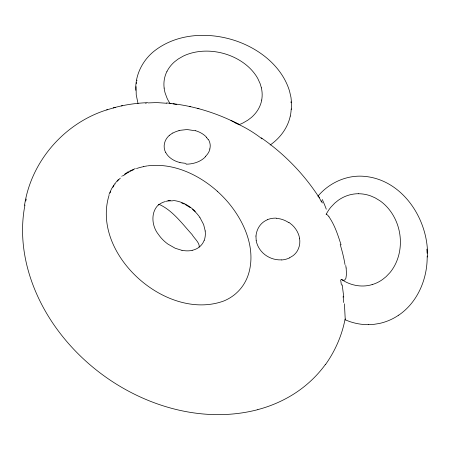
<?xml version="1.0" encoding="UTF-8"?>
<svg xmlns="http://www.w3.org/2000/svg" width="450" height="450" viewBox="0 0 450 450"><rect width="100%" height="100%" fill="white"/><g stroke="black" fill="none" stroke-linecap="round" stroke-linejoin="round"><path stroke-width="0.67" d="M135.765 90.298C135.062 74.925 142.768 59.856 154.879 50.569L155.121 50.383C178.852 32.355 211.95 31.798 239.04 41.979L239.377 42.114C261.697 50.631 282.352 67.573 289.519 91.046L290.987 97.442L291.594 103.421L291.465 109.384M255.938 236.025L256.207 240.559M345.206 318.814L344.43 303.812M136.069 86.614L136.232 94.809L138.015 103.551M136.395 83.554L136.553 82.536M261.697 100.046L261.877 98.966A33.711 31.731 1 0 0 261.371 87.868M24.964 204.998C16.093 250.571 32.619 297.911 60.564 333.877A218.503 201.724 3.4 0 0 94.444 368.494C139.252 404.933 200.857 424.507 257.861 409.641M24.519 205.335C31.241 160.926 64.856 122.574 107.741 109.586M136.941 80.511L137.008 80.19M290.267 116.061C287.769 127.901 280.012 138.212 270.135 145.018M25.751 201.009L26.269 199.041M209.908 148.989L209.273 151.009A26.556 18.203 2.7 0 1 206.201 155.655L205.431 156.499M109.052 195.306C90.838 254.453 166.719 321.992 223.886 300.954A44.348 42.255 4.6 0 0 235.609 293.799L237.375 292.162A43.785 41.715 4.6 0 0 241.746 287.252L243.191 285.233A47.846 45.534 2.9 0 0 248.619 273.718C256.213 248.287 244.181 221.169 227.734 201.904A121.607 116.381 -21.8 0 0 217.232 191.216M181.98 250.357L175.224 248.254L167.884 244.069A41.102 37.997 2.9 0 1 158.366 234.338C151.599 225.99 150.474 211.792 158.794 204.564L159.126 204.362C172.626 210.403 182.25 223.779 192.071 234.568C194.051 238.179 200.076 243.028 199.159 247.134M108.984 194.513L111.521 188.888L114.851 183.628M110.002 192.938L110.526 191.773M166.995 71.404L167.513 70.425A33.289 31.343 1.3 0 1 172.046 64.237L172.299 63.962A35.702 33.609 1.3 0 1 174.735 61.656L178.307 58.944L183.206 56.137A44.398 41.794 1.3 0 1 187.391 54.354C195.683 51.317 204.694 50.541 213.435 51.502A62.241 58.568 1.2 0 1 236.132 58.371C243.754 62.331 250.656 67.888 255.578 74.976A44.398 41.788 1.1 0 1 257.889 78.728L260.151 83.7L261.394 87.868M326.166 214.217L328.286 210.679A44.392 41.096 -4.5 0 1 330.907 207.146L334.733 203.141L338.214 200.323A35.696 33.053 -4.4 0 1 341.066 198.484A32.456 30.054 -4.4 0 1 358.318 193.714M325.474 364.371C316.704 376.487 305.483 386.786 292.776 394.661A125.381 115.751 3.4 0 1 257.844 409.596M115.633 182.666L118.361 179.539M318.082 196.009C329.197 182.841 346.584 174.87 363.887 176.31C402.851 179.364 428.923 220.112 427.5 257.029M169.498 135.27L172.749 132.958M158.608 204.953L159.069 204.581M199.592 246.786L200.014 246.42A17.106 15.778 3.1 0 0 204.176 240.283M121.776 176.299L122.513 175.703M123.233 175.77L123.356 175.669A45.602 41.873 -9.1 0 1 133.802 169.605M398.689 315.18C416.976 302.794 426.741 280.496 427.162 258.801A98.438 90.877 3.4 0 0 427.185 256.022M124.627 174.178L128.323 171.81L127.699 172.209M289.479 257.856L292.939 255.757A26.353 21.482 38.9 0 0 297.169 251.184C299.548 247.343 300.347 242.629 299.537 238.196M129.786 171.028L135.293 168.581M267.317 219.729L268.493 219.274A26.556 22.354 52.2 0 1 274.956 218.138L276.3 218.121M113.299 107.921C124.47 104.771 136.029 103.129 147.617 102.656M106.701 109.907L115.532 107.314M372.167 284.586C361.828 287.747 350.235 285.486 341.421 279.354A14.316 4.607 67.4 0 0 343.103 280.277L344.666 280.102L345.825 278.454A23.372 7.498 67.1 0 0 345.921 278.168L346.483 274.157L346.157 268.031M121.438 105.907L122.614 105.632M178.993 130.444L187.088 129.532L195.227 130.77M145.626 103.309L146.222 103.196M143.724 166.517L147.172 165.921M147.746 165.847C173.261 162.692 198.534 174.527 217.254 191.199M148.089 102.921L156.786 102.578L166.776 103.269M167.934 200.604L170.331 200.374M262.001 138.847C253.541 132.148 244.373 126.872 235.046 122.766M281.334 259.864C276.306 260.117 271.232 258.75 266.963 256.095A20.807 17.882 43.6 0 1 256.168 240.559M368.483 324.652L374.057 324.326L379.553 323.432A53.1 49.027 3.4 0 0 398.661 315.152M358.318 193.753L359.483 193.764A33.289 30.825 -4.4 0 1 367.358 194.901L367.734 194.996A35.702 33.058 -4.4 0 1 370.991 196.042L375.114 197.859L379.901 200.745A44.398 41.102 -4.4 0 1 383.4 203.473C389.7 208.941 394.397 216.135 397.221 223.959A62.241 57.606 -4.2 0 1 400.269 245.807C399.701 254.047 397.153 262.198 392.563 269.1A44.398 41.085 -4.4 0 1 389.942 272.627L386.117 276.632L382.641 279.444A33.711 31.196 -4.4 0 1 372.173 284.602M186.013 163.378L179.938 162.636M171 103.489L174.949 104.169M172.845 200.413C181.356 201.212 189.276 205.447 195.278 211.444M173.042 103.714C195.924 106.453 218.149 113.681 238.618 124.217L230.946 120.471M189.523 106.453L190.676 106.74M197.73 108.439L198.928 108.731M234.169 122.445L234.613 122.608M181.688 202.956L184.292 204.081M345.094 319.781L349.487 321.486A56.43 52.099 3.4 0 0 350.983 321.981A52.661 48.617 3.4 0 0 368.483 324.681M185.558 204.716L190.344 207.686M288.968 222.396L292.376 225.152A20.34 16.138 47.9 0 1 299.571 238.196M261.248 137.835C284.321 153.838 304.273 174.324 319.421 197.983M206.471 137.385L208.086 139.477M328.984 216.833C334.834 225.236 337.95 235.187 341.066 244.839M199.862 217.412L203.636 224.572L205.222 230.985M319.596 198.264L321.469 201.971M165.696 152.623C163.845 149.124 163.614 144.821 165.172 141.176A26.809 19.682 13.7 0 1 169.464 135.248M342.231 284.901L343.761 297.163M276.345 218.385A23.895 19.502 48.6 0 1 288.827 222.671M255.982 236.036A25.099 21.156 52.6 0 1 267.345 219.78M289.513 257.901A26.809 21.943 39.5 0 1 281.363 259.976M179.972 162.546A20.807 15.384 6.6 0 1 165.797 152.601M205.594 156.583A25.2 18.332 5.6 0 1 186.092 164.177M208.378 139.404A23.704 16.324 3.9 0 1 209.784 148.967M195.289 130.624A20.312 13.618 9.5 0 1 206.612 137.334M172.884 133.076A26.353 18.973 11.9 0 1 179.106 130.629M340.639 279.844A88.453 16.622 82.3 0 1 341.404 285.126M326.143 214.121A14.67 4.573 70.8 0 1 328.978 216.709M322.256 199.513A76.067 14.507 80.3 0 1 326.289 209.205M340.194 244.541A55.958 15.272 69.5 0 1 344.998 264.561M345.752 265.427A47.824 14.434 68.5 0 1 346.078 267.936M321.345 200.762A55.485 8.707 78.4 0 1 322.352 202.984M318.021 196.234A26.533 3.566 76.3 0 1 319.483 197.691M164.154 88.071A32.456 30.561 1.3 0 1 166.956 71.387M261.743 100.052A32.456 30.555 1 0 1 253.766 115.177A35.691 33.593 1 0 1 251.381 117.472L247.854 120.161L243.017 122.951A44.274 41.687 1.1 0 1 238.888 124.734M171.039 103.506A14.316 1.271 17.8 0 0 170.162 103.68A43.307 40.776 1.2 0 1 167.04 98.134L165.195 93.212A36.203 34.082 1.3 0 1 164.126 88.076M166.607 102.932A89.151 42.705 19.4 0 1 170.016 103.337M175.506 104.259A23.535 2.109 18 0 1 176.811 104.574M159.053 204.57A17.106 15.812 3.8 0 1 165.386 201.549M166.084 201.291A23.316 21.544 3.7 0 1 172.451 200.891M192.544 209.391A41.102 37.89 3.9 0 1 199.868 217.412M205.161 230.991A23.316 21.504 3.4 0 1 204.272 240.311M199.17 247.146A17.106 15.778 3 0 1 192.116 250.329M192.139 250.414A23.316 21.51 3.1 0 1 181.991 250.296M136.485 168.57A45.602 41.873 -9.1 0 1 143.747 166.618M112.922 187.228A44.809 41.22 -8.3 0 1 113.968 185.591M115.093 183.999A44.809 41.22 -8.3 0 1 115.487 183.476M117.354 181.204A44.809 41.22 -8.3 0 1 120.336 178.127M344.964 319.759A133.211 122.985 3.4 0 1 325.586 364.444M345.223 318.943A16.504 1.091 84.2 0 1 345.099 319.843M426.848 249.097A98.438 90.877 3.4 0 1 427.118 253.243M291.201 108.934A53.1 49.027 3.4 0 1 290.306 116.066M290.964 101.762A53.1 49.027 3.4 0 1 291.066 102.786M343.114 296.527A46.766 5.051 82.8 0 1 343.733 302.529"/></g></svg>
